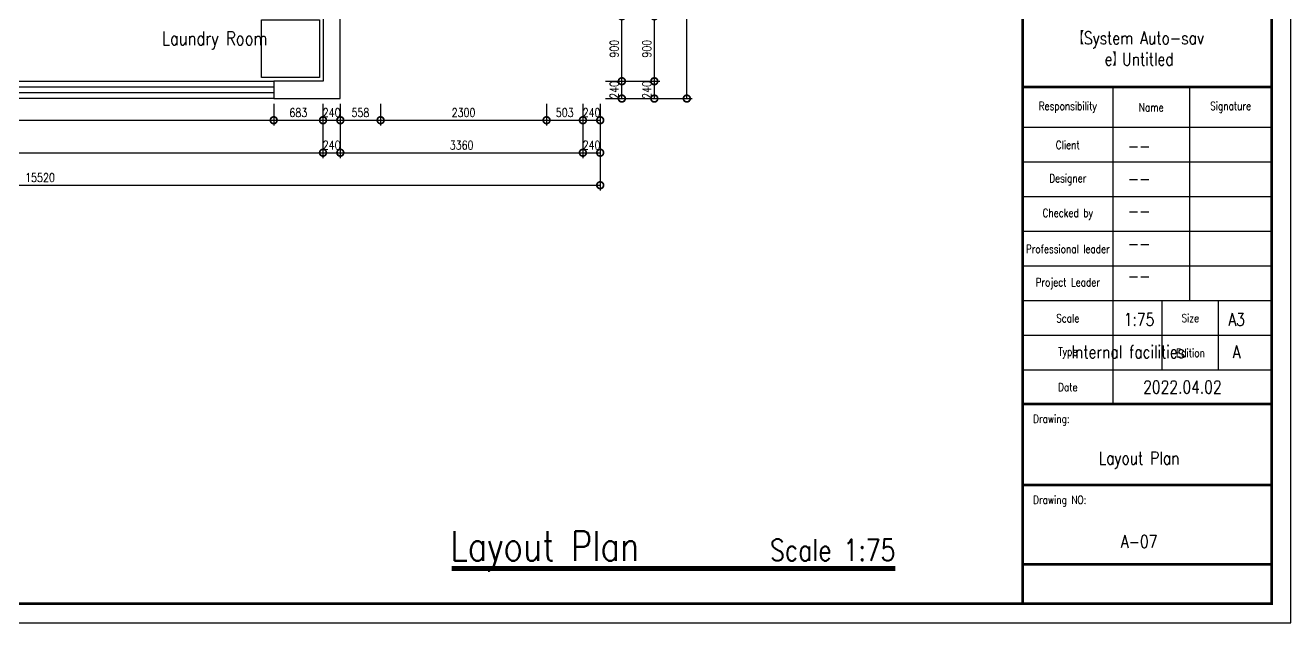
# Model space of a CAD drawing. Header units: millimetres. Extents: x 0 to 211505, y 0 to 22276.
# Drawn here: x 121974 to 139503, y 0 to 8272 of the extents above; entities that cross this region are included whole.
import ezdxf
from ezdxf.enums import TextEntityAlignment as Align

# ---------------------------------------------------------------- set-up
doc = ezdxf.new("R2010")
doc.units = ezdxf.units.MM
doc.set_wipeout_variables(frame=1)
doc.linetypes.add('DOT_JURAN', pattern=[50, 0, -50])
doc.linetypes.add('HIDDEN_JURAN', pattern=[1.4, 1, -0.4])
for name, color, linetype in [('P-墙体', 160, 'Continuous'), ('P-家具投影', 250, 'HIDDEN_JURAN'), ('P-家具轮廓', 7, 'Continuous'), ('P-房间名', 2, 'Continuous'), ('P-标注', 44, 'Continuous'), ('P-活动家具', 7, 'Continuous'), ('P-活动家具细部1', 7, 'Continuous'), ('P-玻璃窗', 136, 'Continuous'), ('V-文字', 50, 'Continuous')]:
    doc.layers.add(name, color=color, linetype=linetype)
doc.styles.add('标准', font='simplex.shx', dxfattribs={"width": 0.8, "bigfont": 'gbcbig.shx'})
doc.dimstyles.new('sjj_1-075', dxfattribs={"dimscale": 75, "dimtxt": 1.6, "dimasz": 2.5, "dimexe": 1, "dimexo": 1, "dimgap": 0.6, "dimtad": 1, "dimdec": 0, "dimzin": 12, "dimdsep": 46, "dimtxsty": '标准', "dimblk": 'DOTSMALL', "dimblk1": 'DOTSMALL', "dimblk2": 'DOTSMALL', "dimcen": 0.125, "dimclrd": 3, "dimclre": 3, "dimclrt": 14, "dimadec": 0, "dimazin": 0, "dimtfac": 1, "dimtdec": 0, "dimtix": 1, "dimtmove": 2, "dimatfit": 3, "dimldrblk": 'DOTSMALL', "dimfxl": 6, "dimfxlon": 1, "dimtvp": 1, "dimtolj": 1, "dimtzin": 0, "dimarcsym": 0})

# ---------------------------------------------------------------- blocks, each defined once
blk = doc.blocks.new('_DotSmall')
at = {"color": 0, "linetype": 'ByBlock', "const_width": 0.5}
blk.add_lwpolyline([(-0.0625, 0, 1), (0.0625, 0, 1)], format="xyb", close=True, dxfattribs=at)
blk = doc.blocks.new('*D979')
at = {"layer": 'DEFPOINTS', "color": 0}
for p in [(130688, 18168), (131138, 18168), (130688, 7258)]:
    blk.add_point(p, dxfattribs=at)
at = {"layer": 'P-标注', "color": 3, "lineweight": -2}
for p, q in [((130763, 18168), (131213, 18168)), ((131138, 7258), (131138, 18168)), ((130763, 7258), (131213, 7258))]:
    blk.add_line(p, q, dxfattribs=at)
at = {"layer": 'P-标注', "color": 3, "lineweight": -2, "xscale": 187.5, "yscale": 187.5, "zscale": 187.5}
for p, rotation in [((131138, 18168), 89.99998127603163), ((131138, 7258), 269.9999812760316)]:
    blk.add_blockref('_DotSmall', p, dxfattribs=dict(at, rotation=rotation))
at = {"layer": 'P-标注', "color": 14, "insert": (131033, 12713), "char_height": 120, "attachment_point": 5, "rotation": 90, "style": '标准'}
blk.add_mtext('\\A1;10910', dxfattribs=at)
blk = doc.blocks.new('*D980')
at = {"layer": 'DEFPOINTS', "color": 0}
for p in [(114418, 6508), (129938, 6508), (129938, 6058)]:
    blk.add_point(p, dxfattribs=at)
at = {"layer": 'P-标注', "color": 3, "lineweight": -2}
for p, q in [((114418, 6433), (114418, 5983)), ((129938, 6433), (129938, 5983)), ((114418, 6058), (129938, 6058))]:
    blk.add_line(p, q, dxfattribs=at)
at = {"layer": 'P-标注', "color": 3, "lineweight": -2, "xscale": 187.5, "yscale": 187.5, "zscale": 187.5, "rotation": 180}
blk.add_blockref('_DotSmall', (114418, 6058), dxfattribs=at)
at = {"layer": 'P-标注', "color": 3, "lineweight": -2, "xscale": 187.5, "yscale": 187.5, "zscale": 187.5}
blk.add_blockref('_DotSmall', (129938, 6058), dxfattribs=at)
at = {"layer": 'P-标注', "color": 14, "insert": (122178, 6163), "char_height": 120, "attachment_point": 5, "style": '标准'}
blk.add_mtext('\\A1;15520', dxfattribs=at)
blk = doc.blocks.new('*D998')
at = {"layer": 'DEFPOINTS', "color": 0}
for p in [(130238, 7498), (130688, 7498), (130238, 7258)]:
    blk.add_point(p, dxfattribs=at)
at = {"layer": 'P-标注', "color": 3, "lineweight": -2}
for p, q in [((130313, 7498), (130763, 7498)), ((130688, 7258), (130688, 7498)), ((130313, 7258), (130763, 7258))]:
    blk.add_line(p, q, dxfattribs=at)
at = {"layer": 'P-标注', "color": 3, "lineweight": -2, "xscale": 187.5, "yscale": 187.5, "zscale": 187.5}
for p, rotation in [((130688, 7498), 269.9999812760311), ((130688, 7258), 89.99998127603108)]:
    blk.add_blockref('_DotSmall', p, dxfattribs=dict(at, rotation=rotation))
at = {"layer": 'P-标注', "color": 14, "insert": (130583, 7378), "char_height": 120, "attachment_point": 5, "rotation": 90, "style": '标准'}
blk.add_mtext('\\A1;240', dxfattribs=at)
blk = doc.blocks.new('*D999')
at = {"layer": 'DEFPOINTS', "color": 0}
for p in [(130238, 8398), (130688, 8398), (130238, 7498)]:
    blk.add_point(p, dxfattribs=at)
at = {"layer": 'P-标注', "color": 3, "lineweight": -2}
for p, q in [((130313, 8398), (130763, 8398)), ((130688, 7498), (130688, 8398)), ((130313, 7498), (130763, 7498))]:
    blk.add_line(p, q, dxfattribs=at)
at = {"layer": 'P-标注', "color": 3, "lineweight": -2, "xscale": 187.5, "yscale": 187.5, "zscale": 187.5}
for p, rotation in [((130688, 8398), 89.99998127603155), ((130688, 7498), 269.9999812760315)]:
    blk.add_blockref('_DotSmall', p, dxfattribs=dict(at, rotation=rotation))
at = {"layer": 'P-标注', "color": 14, "insert": (130583, 7948), "char_height": 120, "attachment_point": 5, "rotation": 90, "style": '标准'}
blk.add_mtext('\\A1;900', dxfattribs=at)
blk = doc.blocks.new('*D1011')
at = {"layer": 'DEFPOINTS', "color": 0}
for p in [(117098, 6958), (126098, 6958), (126098, 6508)]:
    blk.add_point(p, dxfattribs=at)
at = {"layer": 'P-标注', "color": 3, "lineweight": -2}
for p, q in [((117098, 6883), (117098, 6433)), ((126098, 6883), (126098, 6433)), ((117098, 6508), (126098, 6508))]:
    blk.add_line(p, q, dxfattribs=at)
at = {"layer": 'P-标注', "color": 3, "lineweight": -2, "xscale": 187.5, "yscale": 187.5, "zscale": 187.5, "rotation": 180}
blk.add_blockref('_DotSmall', (117098, 6508), dxfattribs=at)
at = {"layer": 'P-标注', "color": 3, "lineweight": -2, "xscale": 187.5, "yscale": 187.5, "zscale": 187.5}
blk.add_blockref('_DotSmall', (126098, 6508), dxfattribs=at)
at = {"layer": 'P-标注', "color": 14, "insert": (121598, 6613), "char_height": 120, "attachment_point": 5, "style": '标准'}
blk.add_mtext('\\A1;9000', dxfattribs=at)
blk = doc.blocks.new('*D1012')
at = {"layer": 'DEFPOINTS', "color": 0}
for p in [(126098, 6958), (126338, 6958), (126338, 6508)]:
    blk.add_point(p, dxfattribs=at)
at = {"layer": 'P-标注', "color": 3, "lineweight": -2}
for p, q in [((126098, 6883), (126098, 6433)), ((126338, 6883), (126338, 6433)), ((126098, 6508), (126338, 6508))]:
    blk.add_line(p, q, dxfattribs=at)
at = {"layer": 'P-标注', "color": 3, "lineweight": -2, "xscale": 187.5, "yscale": 187.5, "zscale": 187.5}
blk.add_blockref('_DotSmall', (126098, 6508), dxfattribs=at)
at = {"layer": 'P-标注', "color": 3, "lineweight": -2, "xscale": 187.5, "yscale": 187.5, "zscale": 187.5, "rotation": 180}
blk.add_blockref('_DotSmall', (126338, 6508), dxfattribs=at)
at = {"layer": 'P-标注', "color": 14, "insert": (126218, 6613), "char_height": 120, "attachment_point": 5, "style": '标准'}
blk.add_mtext('\\A1;240', dxfattribs=at)
blk = doc.blocks.new('*D1013')
at = {"layer": 'DEFPOINTS', "color": 0}
for p in [(126338, 6958), (129698, 6958), (129698, 6508)]:
    blk.add_point(p, dxfattribs=at)
at = {"layer": 'P-标注', "color": 3, "lineweight": -2}
for p, q in [((126338, 6883), (126338, 6433)), ((129698, 6883), (129698, 6433)), ((126338, 6508), (129698, 6508))]:
    blk.add_line(p, q, dxfattribs=at)
at = {"layer": 'P-标注', "color": 3, "lineweight": -2, "xscale": 187.5, "yscale": 187.5, "zscale": 187.5, "rotation": 180}
blk.add_blockref('_DotSmall', (126338, 6508), dxfattribs=at)
at = {"layer": 'P-标注', "color": 3, "lineweight": -2, "xscale": 187.5, "yscale": 187.5, "zscale": 187.5}
blk.add_blockref('_DotSmall', (129698, 6508), dxfattribs=at)
at = {"layer": 'P-标注', "color": 14, "insert": (128018, 6613), "char_height": 120, "attachment_point": 5, "style": '标准'}
blk.add_mtext('\\A1;3360', dxfattribs=at)
blk = doc.blocks.new('*D1014')
at = {"layer": 'DEFPOINTS', "color": 0}
for p in [(129698, 6958), (129938, 6958), (129938, 6508)]:
    blk.add_point(p, dxfattribs=at)
at = {"layer": 'P-标注', "color": 3, "lineweight": -2}
for p, q in [((129698, 6883), (129698, 6433)), ((129938, 6883), (129938, 6433)), ((129698, 6508), (129938, 6508))]:
    blk.add_line(p, q, dxfattribs=at)
at = {"layer": 'P-标注', "color": 3, "lineweight": -2, "xscale": 187.5, "yscale": 187.5, "zscale": 187.5}
blk.add_blockref('_DotSmall', (129698, 6508), dxfattribs=at)
at = {"layer": 'P-标注', "color": 3, "lineweight": -2, "xscale": 187.5, "yscale": 187.5, "zscale": 187.5, "rotation": 180}
blk.add_blockref('_DotSmall', (129938, 6508), dxfattribs=at)
at = {"layer": 'P-标注', "color": 14, "insert": (129818, 6613), "char_height": 120, "attachment_point": 5, "style": '标准'}
blk.add_mtext('\\A1;240', dxfattribs=at)
blk = doc.blocks.new('*D1042')
at = {"layer": 'DEFPOINTS', "color": 0}
for p in [(129938, 7498), (130238, 7498), (129938, 7258)]:
    blk.add_point(p, dxfattribs=at)
at = {"layer": 'P-标注', "color": 3, "lineweight": -2}
for p, q in [((130013, 7498), (130313, 7498)), ((130238, 7258), (130238, 7498)), ((130013, 7258), (130313, 7258))]:
    blk.add_line(p, q, dxfattribs=at)
at = {"layer": 'P-标注', "color": 3, "lineweight": -2, "xscale": 187.5, "yscale": 187.5, "zscale": 187.5}
for p, rotation in [((130238, 7498), 269.9999812760311), ((130238, 7258), 89.99998127603108)]:
    blk.add_blockref('_DotSmall', p, dxfattribs=dict(at, rotation=rotation))
at = {"layer": 'P-标注', "color": 14, "insert": (130133, 7378), "char_height": 120, "attachment_point": 5, "rotation": 90, "style": '标准'}
blk.add_mtext('\\A1;240', dxfattribs=at)
blk = doc.blocks.new('*D1043')
at = {"layer": 'DEFPOINTS', "color": 0}
for p in [(129938, 8398), (130238, 8398), (129938, 7498)]:
    blk.add_point(p, dxfattribs=at)
at = {"layer": 'P-标注', "color": 3, "lineweight": -2}
for p, q in [((130013, 8398), (130313, 8398)), ((130238, 7498), (130238, 8398)), ((130013, 7498), (130313, 7498))]:
    blk.add_line(p, q, dxfattribs=at)
at = {"layer": 'P-标注', "color": 3, "lineweight": -2, "xscale": 187.5, "yscale": 187.5, "zscale": 187.5}
for p, rotation in [((130238, 8398), 89.99998127603155), ((130238, 7498), 269.9999812760315)]:
    blk.add_blockref('_DotSmall', p, dxfattribs=dict(at, rotation=rotation))
at = {"layer": 'P-标注', "color": 14, "insert": (130133, 7948), "char_height": 120, "attachment_point": 5, "rotation": 90, "style": '标准'}
blk.add_mtext('\\A1;900', dxfattribs=at)
blk = doc.blocks.new('*D1056')
at = {"layer": 'DEFPOINTS', "color": 0}
for p in [(117817, 7258), (125415, 7258), (125415, 6958)]:
    blk.add_point(p, dxfattribs=at)
at = {"layer": 'P-标注', "color": 3, "lineweight": -2}
for p, q in [((117817, 7183), (117817, 6883)), ((125415, 7183), (125415, 6883)), ((117817, 6958), (125415, 6958))]:
    blk.add_line(p, q, dxfattribs=at)
at = {"layer": 'P-标注', "color": 3, "lineweight": -2, "xscale": 187.5, "yscale": 187.5, "zscale": 187.5, "rotation": 180}
blk.add_blockref('_DotSmall', (117817, 6958), dxfattribs=at)
at = {"layer": 'P-标注', "color": 3, "lineweight": -2, "xscale": 187.5, "yscale": 187.5, "zscale": 187.5}
blk.add_blockref('_DotSmall', (125415, 6958), dxfattribs=at)
at = {"layer": 'P-标注', "color": 14, "insert": (121616, 7063), "char_height": 120, "attachment_point": 5, "style": '标准'}
blk.add_mtext('\\A1;7599', dxfattribs=at)
blk = doc.blocks.new('*D1057')
at = {"layer": 'DEFPOINTS', "color": 0}
for p in [(125415, 7258), (126098, 7258), (126098, 6958)]:
    blk.add_point(p, dxfattribs=at)
at = {"layer": 'P-标注', "color": 3, "lineweight": -2}
for p, q in [((125415, 7183), (125415, 6883)), ((126098, 7183), (126098, 6883)), ((125415, 6958), (126098, 6958))]:
    blk.add_line(p, q, dxfattribs=at)
at = {"layer": 'P-标注', "color": 3, "lineweight": -2, "xscale": 187.5, "yscale": 187.5, "zscale": 187.5, "rotation": 180}
blk.add_blockref('_DotSmall', (125415, 6958), dxfattribs=at)
at = {"layer": 'P-标注', "color": 3, "lineweight": -2, "xscale": 187.5, "yscale": 187.5, "zscale": 187.5}
blk.add_blockref('_DotSmall', (126098, 6958), dxfattribs=at)
at = {"layer": 'P-标注', "color": 14, "insert": (125757, 7063), "char_height": 120, "attachment_point": 5, "style": '标准'}
blk.add_mtext('\\A1;683', dxfattribs=at)
blk = doc.blocks.new('*D1058')
at = {"layer": 'DEFPOINTS', "color": 0}
for p in [(126098, 7258), (126338, 7258), (126338, 6958)]:
    blk.add_point(p, dxfattribs=at)
at = {"layer": 'P-标注', "color": 3, "lineweight": -2}
for p, q in [((126098, 7183), (126098, 6883)), ((126338, 7183), (126338, 6883)), ((126098, 6958), (126338, 6958))]:
    blk.add_line(p, q, dxfattribs=at)
at = {"layer": 'P-标注', "color": 3, "lineweight": -2, "xscale": 187.5, "yscale": 187.5, "zscale": 187.5}
blk.add_blockref('_DotSmall', (126098, 6958), dxfattribs=at)
at = {"layer": 'P-标注', "color": 3, "lineweight": -2, "xscale": 187.5, "yscale": 187.5, "zscale": 187.5, "rotation": 180}
blk.add_blockref('_DotSmall', (126338, 6958), dxfattribs=at)
at = {"layer": 'P-标注', "color": 14, "insert": (126218, 7063), "char_height": 120, "attachment_point": 5, "style": '标准'}
blk.add_mtext('\\A1;240', dxfattribs=at)
blk = doc.blocks.new('*D1059')
at = {"layer": 'DEFPOINTS', "color": 0}
for p in [(126338, 7258), (126896, 7258), (126896, 6958)]:
    blk.add_point(p, dxfattribs=at)
at = {"layer": 'P-标注', "color": 3, "lineweight": -2}
for p, q in [((126338, 7183), (126338, 6883)), ((126896, 7183), (126896, 6883)), ((126338, 6958), (126896, 6958))]:
    blk.add_line(p, q, dxfattribs=at)
at = {"layer": 'P-标注', "color": 3, "lineweight": -2, "xscale": 187.5, "yscale": 187.5, "zscale": 187.5, "rotation": 180}
blk.add_blockref('_DotSmall', (126338, 6958), dxfattribs=at)
at = {"layer": 'P-标注', "color": 3, "lineweight": -2, "xscale": 187.5, "yscale": 187.5, "zscale": 187.5}
blk.add_blockref('_DotSmall', (126896, 6958), dxfattribs=at)
at = {"layer": 'P-标注', "color": 14, "insert": (126617, 7063), "char_height": 120, "attachment_point": 5, "style": '标准'}
blk.add_mtext('\\A1;558', dxfattribs=at)
blk = doc.blocks.new('*D1060')
at = {"layer": 'DEFPOINTS', "color": 0}
for p in [(126896, 7258), (129195, 7258), (129195, 6958)]:
    blk.add_point(p, dxfattribs=at)
at = {"layer": 'P-标注', "color": 3, "lineweight": -2}
for p, q in [((126896, 7183), (126896, 6883)), ((129195, 7183), (129195, 6883)), ((126896, 6958), (129195, 6958))]:
    blk.add_line(p, q, dxfattribs=at)
at = {"layer": 'P-标注', "color": 3, "lineweight": -2, "xscale": 187.5, "yscale": 187.5, "zscale": 187.5, "rotation": 180}
blk.add_blockref('_DotSmall', (126896, 6958), dxfattribs=at)
at = {"layer": 'P-标注', "color": 3, "lineweight": -2, "xscale": 187.5, "yscale": 187.5, "zscale": 187.5}
blk.add_blockref('_DotSmall', (129195, 6958), dxfattribs=at)
at = {"layer": 'P-标注', "color": 14, "insert": (128045, 7063), "char_height": 120, "attachment_point": 5, "style": '标准'}
blk.add_mtext('\\A1;2300', dxfattribs=at)
blk = doc.blocks.new('*D1061')
at = {"layer": 'DEFPOINTS', "color": 0}
for p in [(129195, 7258), (129698, 7258), (129698, 6958)]:
    blk.add_point(p, dxfattribs=at)
at = {"layer": 'P-标注', "color": 3, "lineweight": -2}
for p, q in [((129195, 7183), (129195, 6883)), ((129698, 7183), (129698, 6883)), ((129195, 6958), (129698, 6958))]:
    blk.add_line(p, q, dxfattribs=at)
at = {"layer": 'P-标注', "color": 3, "lineweight": -2, "xscale": 187.5, "yscale": 187.5, "zscale": 187.5, "rotation": 180}
blk.add_blockref('_DotSmall', (129195, 6958), dxfattribs=at)
at = {"layer": 'P-标注', "color": 3, "lineweight": -2, "xscale": 187.5, "yscale": 187.5, "zscale": 187.5}
blk.add_blockref('_DotSmall', (129698, 6958), dxfattribs=at)
at = {"layer": 'P-标注', "color": 14, "insert": (129447, 7063), "char_height": 120, "attachment_point": 5, "style": '标准'}
blk.add_mtext('\\A1;503', dxfattribs=at)
blk = doc.blocks.new('*D1062')
at = {"layer": 'DEFPOINTS', "color": 0}
for p in [(129698, 7258), (129938, 7258), (129938, 6958)]:
    blk.add_point(p, dxfattribs=at)
at = {"layer": 'P-标注', "color": 3, "lineweight": -2}
for p, q in [((129698, 7183), (129698, 6883)), ((129938, 7183), (129938, 6883)), ((129698, 6958), (129938, 6958))]:
    blk.add_line(p, q, dxfattribs=at)
at = {"layer": 'P-标注', "color": 3, "lineweight": -2, "xscale": 187.5, "yscale": 187.5, "zscale": 187.5}
blk.add_blockref('_DotSmall', (129698, 6958), dxfattribs=at)
at = {"layer": 'P-标注', "color": 3, "lineweight": -2, "xscale": 187.5, "yscale": 187.5, "zscale": 187.5, "rotation": 180}
blk.add_blockref('_DotSmall', (129938, 6958), dxfattribs=at)
at = {"layer": 'P-标注', "color": 14, "insert": (129818, 7063), "char_height": 120, "attachment_point": 5, "style": '标准'}
blk.add_mtext('\\A1;240', dxfattribs=at)
blk = doc.blocks.new('home_tableGeneric')
at = {"color": 7, "linetype": 'DOT_JURAN', "ltscale": 100, "transparency": 16777216}
blk.add_wipeout([(-400, 400), (400, 400), (400, -400), (-400, -400)], dxfattribs=at).dxf.layer = 'P-家具投影'
at = {"layer": 'P-家具投影', "transparency": 16777216}
blk.add_lwpolyline([(-400, 400), (400, 400), (400, -400), (-400, -400)], close=True, dxfattribs=at)
at = {"color": 7, "linetype": 'DOT_JURAN', "ltscale": 100, "transparency": 16777216}
blk.add_wipeout([(-400, 400), (400, 400), (400, -400), (-400, -400)], dxfattribs=at).dxf.layer = 'P-家具轮廓'
at = {"layer": 'P-家具轮廓', "linetype": 'ByBlock', "transparency": 16777216}
blk.add_lwpolyline([(-400, 358), (-400, 400), (400, 400), (400, -400), (-400, -400), (-400, 358)], close=True, dxfattribs=at)
at = {"layer": 'P-活动家具细部1', "transparency": 16777216}
blk.add_lwpolyline([(400, -400), (-400, -400), (-400, 400), (400, 400)], close=True, dxfattribs=at)
blk = doc.blocks.new('home_blk_16')
at = {"layer": 'P-玻璃窗'}
blk.add_lwpolyline([(43237.118834, 18545), (35638.464126, 18545), (35638.464126, 18785), (43237.118834, 18785)], close=True, dxfattribs=at)
for points in [[(43237.118834, 18705), (35638.464126, 18705)], [(43237.118834, 18625), (35638.464126, 18625)]]:
    blk.add_lwpolyline(points, dxfattribs=at)
blk = doc.blocks.new('title_block_a3')
at = {"color": 142}
for p, q in [((420, 0), (420, 297)), ((387.15, 98.9), (387.15, 40.4)), ((401.32, 98.9), (401.32, 59.4)), ((416.5, 91.4), (370.5, 91.4)), ((416.5, 85), (370.5, 85)), ((416.5, 78.6), (370.5, 78.6)), ((416.5, 72.2), (370.5, 72.2)), ((416.5, 65.8), (370.5, 65.8)), ((416.5, 59.4), (370.5, 59.4)), ((396.28, 46.77), (396.28, 59.4)), ((406.66, 46.77), (406.66, 59.4)), ((416.5, 53), (370.5, 53)), ((416.5, 46.6), (370.5, 46.6)), ((416.5, 40.4), (370.5, 40.4)), ((0, 0), (420, 0))]:
    blk.add_line(p, q, dxfattribs=at)
at = {"color": 142, "const_width": 0.5}
blk.add_lwpolyline([(3.5, 293.5), (416.5, 293.5), (416.5, 3.5), (3.5, 3.5)], close=True, dxfattribs=at)
at = {"color": 142, "ltscale": 2, "const_width": 0.5}
blk.add_lwpolyline([(370.5, 293.5), (370.5, 3.5)], dxfattribs=at)
at = {"color": 142, "const_width": 0.5}
for points in [[(370.5, 98.9), (416.5, 98.9)], [(370.43, 40.4), (416.5, 40.4)], [(370.5, 25.43), (416.5, 25.43)], [(370.5, 10.75), (416.5, 10.75)]]:
    blk.add_lwpolyline(points, dxfattribs=at)
at = {"color": 142, "ltscale": 2, "char_height": 1.5, "style": '标准'}
for s, insert, width, attachment_point in [('Responsibility', (378.83, 95.15), 16.6528, 5), ('Name', (394.24, 95.15), 14.1701, 5), ('Signature', (408.91, 95.15), 15.1772, 5), ('Client', (378.83, 88.2), 16.6528, 5), ('Designer ', (378.83, 81.8), 16.6528, 5), ('Checked by ', (378.83, 75.4), 16.6528, 5), ('Professional leader ', (378.83, 69), 16.6528, 5), ('Project Leader', (378.83, 62.6), 16.6528, 5), ('Scale', (378.83, 56.2), 16.6528, 5), ('Size', (401.47, 56.24), 10.3772, 5), ('Type', (378.83, 49.8), 16.6528, 5), ('Edition', (401.47, 49.8), 10.3772, 5), ('Date', (378.83, 43.5), 16.6528, 5), ('Drawing:', (372.44, 38.4), 44, 1), ('Drawing NO: ', (372.44, 23.43), 43.9606, 1)]:
    blk.add_mtext(s, dxfattribs=dict(at, insert=insert, width=width, attachment_point=attachment_point))
blk = doc.blocks.new('sjj_图纸名称3')
at = {"color": 142, "const_width": 0.885}
blk.add_lwpolyline([(0, 0), (82, 0)], dxfattribs=at)
at = {"color": 51, "style": '标准', "width": 0.8, "flags": 8}
blk.add_attdef('t_图纸标题', (-0.19, 1.39), '', height=5.5, dxfattribs=at)
at = {"color": 51, "style": '标准', "width": 0.8}
blk.add_attdef('t_标题比例', text='', height=4, dxfattribs=at).set_placement((82, 1.39), align=Align.RIGHT)

msp = doc.modelspace()

# ---------------------------------------------------------------- linework, layer by layer
at = {"layer": 'P-墙体'}
for p, q in [((126338.1, 7257.8), (126338.1, 8997.8)), ((125415.2, 7257.8), (126338.1, 7257.8))]:
    msp.add_line(p, q, dxfattribs=at)

# ---------------------------------------------------------------- block references
at = {"layer": 'P-活动家具', "color": 0, "linetype": 'ByBlock', "rotation": 89.99998127603168}
msp.add_blockref('home_tableGeneric', (125648.1, 7947.8), dxfattribs=at)
at = {"layer": 'V-文字', "color": 0, "linetype": 'ByBlock', "xscale": 75.00187504687618, "yscale": 75.00187504687618, "zscale": 75.00187504687618}
msp.add_blockref('sjj_图纸名称3', (127878.2, 750), dxfattribs=at).add_auto_attribs({'t_图纸标题': 'Layout Plan', 't_标题比例': 'Scale 1:75'})

# ---------------------------------------------------------------- texts
at = {"layer": 'V-文字', "attachment_point": 5, "style": '标准'}
for s, insert, char_height in [('【System Auto-sav\\Pe】Untitled', (137403.4, 7950.2), 176.254), ('--', (137403.4, 6600.2), 176.25), ('--', (137403.4, 6150.2), 176.25), ('--', (137403.4, 5700.1), 176.25), ('--', (137403.4, 5250.1), 176.25), ('--', (137403.4, 4800.1), 176.25), ('1:75', (137403.4, 4200.1), 176.25), ('A3', (138753.5, 4200.1), 176.25), ('Internal facilities', (137253.4, 3750.1), 176.254), ('A', (138753.5, 3750.1), 176.3), ('2022.04.02', (138003.5, 3262.6), 176.25), ('Layout Plan', (137403.4, 2250.1), 176.254), ('A-07', (137403.4, 1125), 176.25)]:
    msp.add_mtext(s, dxfattribs=dict(at, insert=insert, char_height=char_height))

# ---------------------------------------------------------------- dimensions: what is measured, and where the dimension line sits
at = {"layer": 'P-标注'}
for base, p1, p2, picture, middle in [((131138.1, 18167.8), (130688.1, 7257.8), (130688.1, 18167.8), '*D979', (131033.1, 12712.8)), ((130238.1, 8397.8), (129938.1, 7497.8), (129938.1, 8397.8), '*D1043', (130133.1, 7947.8)), ((130688.1, 8397.8), (130238.1, 7497.8), (130238.1, 8397.8), '*D999', (130583.1, 7947.8)), ((130238.1, 7497.8), (129938.1, 7257.8), (129938.1, 7497.8), '*D1042', (130133.1, 7377.8)), ((130688.1, 7497.8), (130238.1, 7257.8), (130238.1, 7497.8), '*D998', (130583.1, 7377.8))]:
    dim = msp.add_linear_dim(base=base, p1=p1, p2=p2, angle=89.99998, dimstyle='sjj_1-075', dxfattribs=at)
    dim.commit()
    dim.dimension.update_dxf_attribs({"geometry": picture, "text_midpoint": middle})
for base, p1, p2, picture, middle in [((125415.2, 6957.8), (117816.5, 7257.8), (125415.2, 7257.8), '*D1056', (121615.8, 7062.8)), ((126098.1, 6957.8), (125415.2, 7257.8), (126098.1, 7257.8), '*D1057', (125756.6, 7062.8)), ((126338.1, 6957.8), (126098.1, 7257.8), (126338.1, 7257.8), '*D1058', (126218.1, 7062.8)), ((126895.5881, 6957.8178), (126338.0545, 7257.8178), (126895.5881, 7257.8178), '*D1059', (126616.8213, 7062.8178)), ((129195.1284, 6957.8178), (126895.5881, 7257.8178), (129195.1284, 7257.8178), '*D1060', (128045.3583, 7062.8178)), ((129698.1, 6957.8), (129195.1, 7257.8), (129698.1, 7257.8), '*D1061', (129446.6, 7062.8)), ((129938.1, 6957.8), (129698.1, 7257.8), (129938.1, 7257.8), '*D1062', (129818.1, 7062.8)), ((126098.1, 6507.8), (117098.1, 6957.8), (126098.1, 6957.8), '*D1011', (121598.1, 6612.8)), ((126338.1, 6507.8), (126098.1, 6957.8), (126338.1, 6957.8), '*D1012', (126218.1, 6612.8)), ((129698.1, 6507.8), (126338.1, 6957.8), (129698.1, 6957.8), '*D1013', (128018.1, 6612.8)), ((129938.1, 6507.8), (129698.1, 6957.8), (129938.1, 6957.8), '*D1014', (129818.1, 6612.8)), ((129938.1, 6057.8), (114418.1, 6507.8), (129938.1, 6507.8), '*D980', (122178.1, 6162.8))]:
    dim = msp.add_linear_dim(base=base, p1=p1, p2=p2, dimstyle='sjj_1-075', dxfattribs=at)
    dim.commit()
    dim.dimension.update_dxf_attribs({"geometry": picture, "text_midpoint": middle})

# ---------------------------------------------------------------- next in the draw order: linework, layer by layer
at = {"layer": 'P-墙体'}
for p, q in [((126098.1, 8397.8), (126098.1, 7497.8)), ((126098.1, 7497.8), (125415.2, 7497.8)), ((125415.2, 7497.8), (125415.2, 7257.8))]:
    msp.add_line(p, q, dxfattribs=at)

# ---------------------------------------------------------------- next in the draw order: block references
at = {"color": 0, "linetype": 'ByBlock', "xscale": 75.00187504687618, "yscale": 75.00187504687618, "zscale": 75.00187504687618}
msp.add_blockref('title_block_a3', (108002.7, 0), dxfattribs=at)
at = {"layer": 'P-玻璃窗', "color": 0, "linetype": 'ByBlock'}
msp.add_blockref('home_blk_16', (82178.1, -11287.2), dxfattribs=at)

# ---------------------------------------------------------------- next in the draw order: texts
at = {"layer": 'P-房间名', "insert": (124598.1, 8060.3), "char_height": 187.5, "attachment_point": 5, "style": '标准'}
msp.add_mtext('Laundry Room', dxfattribs=at)

doc.saveas('drawing.dxf')
